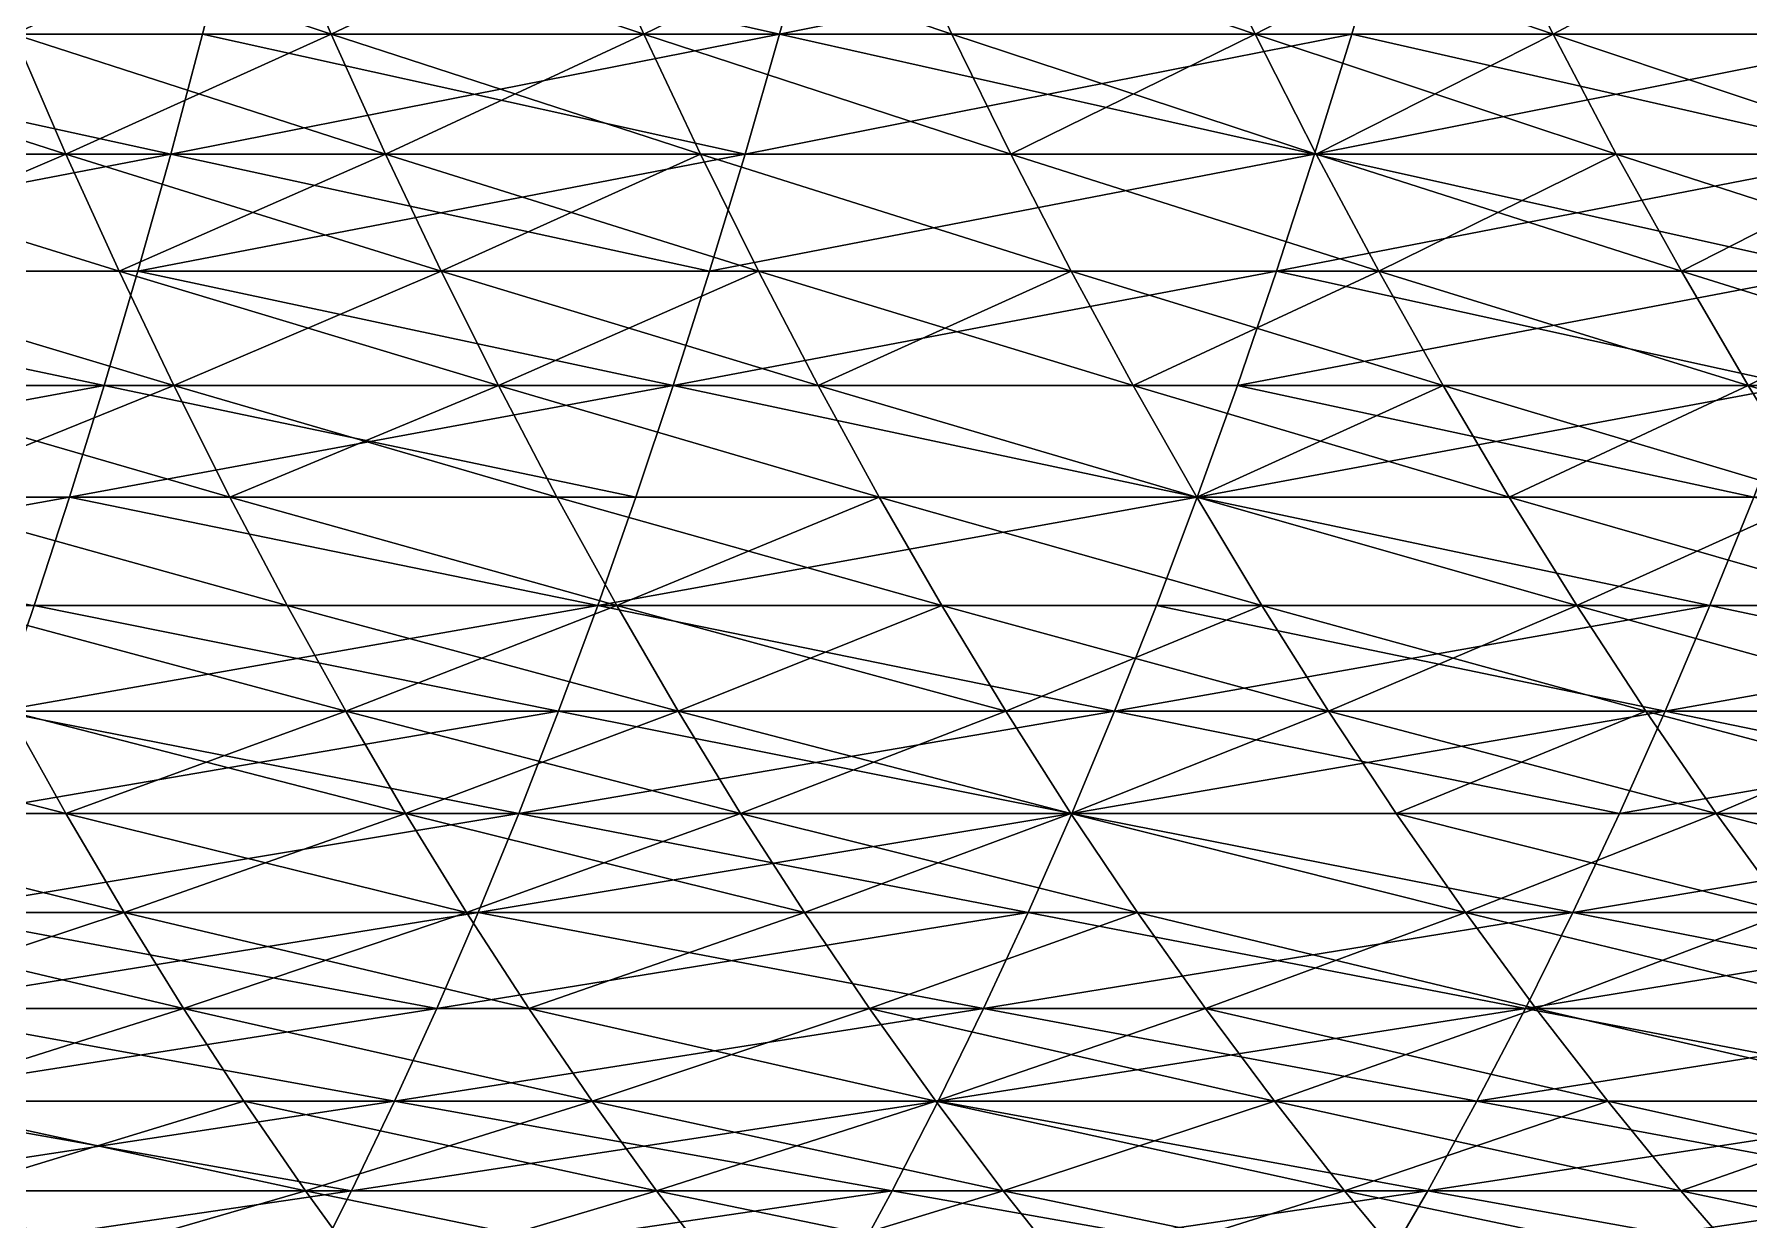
# Model space of a CAD drawing. Header units: millimetres. Extents: x -3250 to 8000, y -3250 to 3250.
# Drawn here: x 5663.4 to 5875, y -675.6 to -529.3 of the extents above; entities that cross this region are included whole.
import ezdxf

# ---------------------------------------------------------------- set-up
doc = ezdxf.new("R2010")
doc.units = ezdxf.units.MM
doc.header["$MEASUREMENT"] = 0
doc.layers.add('MESH_3D', color=2, linetype='CONTINUOUS')

msp = doc.modelspace()

# ---------------------------------------------------------------- linework, layer by layer
at = {"layer": 'MESH_3D'}
for points in [[(5688.05, -514.23, 25978.98), (5612.47, -529.35, 25987.7), (5684.21, -529.35, 25966.55)], [(5688.05, -514.23, 25978.98), (5616, -514.23, 26000.23), (5612.47, -529.35, 25987.7)], [(5660.94, -529.35, 2019.05), (5693.58, -514.23, 2052.27), (5654.72, -514.23, 2030.47)], [(5700.09, -529.35, 24659), (5660.94, -529.35, 24680.95), (5654.72, -514.23, 24669.53)], [(5700.09, -529.35, 24659), (5654.72, -514.23, 24669.53), (5693.58, -514.23, 24647.73)], [(5660.94, -529.35, 2019.05), (5700.09, -529.35, 2041), (5693.58, -514.23, 2052.27)], [(5755.4, -529.35, 25943.62), (5688.05, -514.23, 25978.98), (5684.21, -529.35, 25966.55)], [(5759.55, -514.23, 25955.95), (5688.05, -514.23, 25978.98), (5755.4, -529.35, 25943.62)], [(5700.09, -529.35, 2041), (5731.89, -514.23, 2075.03), (5693.58, -514.23, 2052.27)], [(5738.67, -529.35, 24636.07), (5693.58, -514.23, 24647.73), (5731.89, -514.23, 24624.97)], [(5738.67, -529.35, 24636.07), (5700.09, -529.35, 24659), (5693.58, -514.23, 24647.73)], [(5700.09, -529.35, 2041), (5738.67, -529.35, 2063.93), (5731.89, -514.23, 2075.03)], [(5731.89, -514.23, 2075.03), (5776.68, -529.35, 2087.81), (5769.62, -514.23, 2098.74)], [(5738.67, -529.35, 2063.93), (5776.68, -529.35, 2087.81), (5731.89, -514.23, 2075.03)], [(5769.62, -514.23, 24601.26), (5738.67, -529.35, 24636.07), (5731.89, -514.23, 24624.97)], [(5776.68, -529.35, 24612.19), (5738.67, -529.35, 24636.07), (5769.62, -514.23, 24601.26)], [(5830.45, -514.23, 25931.14), (5755.4, -529.35, 25943.62), (5826, -529.35, 25918.91)], [(5830.45, -514.23, 25931.14), (5759.55, -514.23, 25955.95), (5755.4, -529.35, 25943.62)], [(5769.62, -514.23, 2098.74), (5814.07, -529.35, 2112.63), (5806.75, -514.23, 2123.38)], [(5776.68, -529.35, 2087.81), (5814.07, -529.35, 2112.63), (5769.62, -514.23, 2098.74)], [(5814.07, -529.35, 24587.37), (5769.62, -514.23, 24601.26), (5806.75, -514.23, 24576.62)], [(5814.07, -529.35, 24587.37), (5776.68, -529.35, 24612.19), (5769.62, -514.23, 24601.26)], [(5814.07, -529.35, 2112.63), (5843.25, -514.23, 2148.93), (5806.75, -514.23, 2123.38)], [(5850.84, -529.35, 24561.63), (5806.75, -514.23, 24576.62), (5843.25, -514.23, 24551.07)], [(5850.84, -529.35, 24561.63), (5814.07, -529.35, 24587.37), (5806.75, -514.23, 24576.62)], [(5814.07, -529.35, 2112.63), (5850.84, -529.35, 2138.37), (5843.25, -514.23, 2148.93)], [(5895.96, -529.35, 25892.46), (5830.45, -514.23, 25931.14), (5826, -529.35, 25918.91)], [(5900.71, -514.23, 25904.57), (5830.45, -514.23, 25931.14), (5895.96, -529.35, 25892.46)], [(5850.84, -529.35, 2138.37), (5879.1, -514.23, 2175.39), (5843.25, -514.23, 2148.93)], [(5886.95, -529.35, 24534.98), (5850.84, -529.35, 24561.63), (5843.25, -514.23, 24551.07)], [(5886.95, -529.35, 24534.98), (5843.25, -514.23, 24551.07), (5879.1, -514.23, 24524.61)], [(5850.84, -529.35, 2138.37), (5886.95, -529.35, 2165.02), (5879.1, -514.23, 2175.39)], [(5612.47, -529.35, 712.3), (5680.27, -544.14, 746.24), (5608.85, -544.14, 725.18)], [(5680.27, -544.14, 25953.76), (5612.47, -529.35, 25987.7), (5608.85, -544.14, 25974.82)], [(5612.47, -529.35, 712.3), (5684.21, -529.35, 733.45), (5680.27, -544.14, 746.24)], [(5684.21, -529.35, 25966.55), (5612.47, -529.35, 25987.7), (5680.27, -544.14, 25953.76)], [(5621.26, -529.35, 1998.07), (5667.34, -544.14, 2007.29), (5660.94, -529.35, 2019.05)], [(5627.36, -544.14, 1986.17), (5667.34, -544.14, 2007.29), (5621.26, -529.35, 1998.07)], [(5667.34, -544.14, 24692.71), (5627.36, -544.14, 24713.83), (5621.26, -529.35, 24701.93)], [(5667.34, -544.14, 24692.71), (5621.26, -529.35, 24701.93), (5660.94, -529.35, 24680.95)], [(5667.34, -544.14, 2007.29), (5700.09, -529.35, 2041), (5660.94, -529.35, 2019.05)], [(5706.78, -544.14, 24670.59), (5667.34, -544.14, 24692.71), (5660.94, -529.35, 24680.95)], [(5706.78, -544.14, 24670.59), (5660.94, -529.35, 24680.95), (5700.09, -529.35, 24659)], [(5667.34, -544.14, 2007.29), (5706.78, -544.14, 2029.41), (5700.09, -529.35, 2041)], [(5684.21, -529.35, 733.45), (5751.14, -544.14, 769.07), (5680.27, -544.14, 746.24)], [(5755.4, -529.35, 25943.62), (5684.21, -529.35, 25966.55), (5680.27, -544.14, 25953.76)], [(5755.4, -529.35, 25943.62), (5680.27, -544.14, 25953.76), (5751.14, -544.14, 25930.93)], [(5684.21, -529.35, 733.45), (5755.4, -529.35, 756.38), (5751.14, -544.14, 769.07)], [(5706.78, -544.14, 2029.41), (5738.67, -529.35, 2063.93), (5700.09, -529.35, 2041)], [(5745.65, -544.14, 24647.49), (5706.78, -544.14, 24670.59), (5700.09, -529.35, 24659)], [(5745.65, -544.14, 24647.49), (5700.09, -529.35, 24659), (5738.67, -529.35, 24636.07)], [(5706.78, -544.14, 2029.41), (5745.65, -544.14, 2052.51), (5738.67, -529.35, 2063.93)], [(5738.67, -529.35, 2063.93), (5783.94, -544.14, 2076.56), (5776.68, -529.35, 2087.81)], [(5745.65, -544.14, 2052.51), (5783.94, -544.14, 2076.56), (5738.67, -529.35, 2063.93)], [(5783.94, -544.14, 24623.44), (5745.65, -544.14, 24647.49), (5738.67, -529.35, 24636.07)], [(5783.94, -544.14, 24623.44), (5738.67, -529.35, 24636.07), (5776.68, -529.35, 24612.19)], [(5751.14, -544.14, 769.07), (5826, -529.35, 781.09), (5821.42, -544.14, 793.66)], [(5755.4, -529.35, 756.38), (5826, -529.35, 781.09), (5751.14, -544.14, 769.07)], [(5821.42, -544.14, 25906.34), (5755.4, -529.35, 25943.62), (5751.14, -544.14, 25930.93)], [(5826, -529.35, 25918.91), (5755.4, -529.35, 25943.62), (5821.42, -544.14, 25906.34)], [(5783.94, -544.14, 2076.56), (5814.07, -529.35, 2112.63), (5776.68, -529.35, 2087.81)], [(5821.61, -544.14, 24598.43), (5783.94, -544.14, 24623.44), (5776.68, -529.35, 24612.19)], [(5821.61, -544.14, 24598.43), (5776.68, -529.35, 24612.19), (5814.07, -529.35, 24587.37)], [(5783.94, -544.14, 2076.56), (5821.61, -544.14, 2101.57), (5814.07, -529.35, 2112.63)], [(5821.61, -544.14, 2101.57), (5850.84, -529.35, 2138.37), (5814.07, -529.35, 2112.63)], [(5858.65, -544.14, 24572.5), (5814.07, -529.35, 24587.37), (5850.84, -529.35, 24561.63)], [(5858.65, -544.14, 24572.5), (5821.61, -544.14, 24598.43), (5814.07, -529.35, 24587.37)], [(5826, -529.35, 781.09), (5891.07, -544.14, 820), (5821.42, -544.14, 793.66)], [(5895.96, -529.35, 25892.46), (5821.42, -544.14, 25906.34), (5891.07, -544.14, 25880)], [(5895.96, -529.35, 25892.46), (5826, -529.35, 25918.91), (5821.42, -544.14, 25906.34)], [(5821.61, -544.14, 2101.57), (5858.65, -544.14, 2127.5), (5850.84, -529.35, 2138.37)], [(5826, -529.35, 781.09), (5895.96, -529.35, 807.54), (5891.07, -544.14, 820)], [(5850.84, -529.35, 2138.37), (5895.03, -544.14, 2154.35), (5886.95, -529.35, 2165.02)], [(5858.65, -544.14, 2127.5), (5895.03, -544.14, 2154.35), (5850.84, -529.35, 2138.37)], [(5895.03, -544.14, 24545.65), (5850.84, -529.35, 24561.63), (5886.95, -529.35, 24534.98)], [(5895.03, -544.14, 24545.65), (5858.65, -544.14, 24572.5), (5850.84, -529.35, 24561.63)], [(5605.13, -558.59, 738.41), (5680.27, -544.14, 746.24), (5676.22, -558.59, 759.37)], [(5608.85, -544.14, 725.18), (5680.27, -544.14, 746.24), (5605.13, -558.59, 738.41)], [(5680.27, -544.14, 25953.76), (5608.85, -544.14, 25974.82), (5605.13, -558.59, 25961.59)], [(5680.27, -544.14, 25953.76), (5605.13, -558.59, 25961.59), (5676.22, -558.59, 25940.63)], [(5633.64, -558.59, 1973.93), (5667.34, -544.14, 2007.29), (5627.36, -544.14, 1986.17)], [(5673.92, -558.59, 24704.78), (5633.64, -558.59, 24726.07), (5627.36, -544.14, 24713.83)], [(5673.92, -558.59, 24704.78), (5627.36, -544.14, 24713.83), (5667.34, -544.14, 24692.71)], [(5633.64, -558.59, 1973.93), (5673.92, -558.59, 1995.22), (5667.34, -544.14, 2007.29)], [(5667.34, -544.14, 2007.29), (5713.65, -558.59, 2017.51), (5706.78, -544.14, 2029.41)], [(5673.92, -558.59, 1995.22), (5713.65, -558.59, 2017.51), (5667.34, -544.14, 2007.29)], [(5706.78, -544.14, 24670.59), (5673.92, -558.59, 24704.78), (5667.34, -544.14, 24692.71)], [(5713.65, -558.59, 24682.49), (5673.92, -558.59, 24704.78), (5706.78, -544.14, 24670.59)], [(5680.27, -544.14, 746.24), (5746.76, -558.59, 782.1), (5676.22, -558.59, 759.37)], [(5751.14, -544.14, 25930.93), (5676.22, -558.59, 25940.63), (5746.76, -558.59, 25917.9)], [(5751.14, -544.14, 25930.93), (5680.27, -544.14, 25953.76), (5676.22, -558.59, 25940.63)], [(5680.27, -544.14, 746.24), (5751.14, -544.14, 769.07), (5746.76, -558.59, 782.1)], [(5713.65, -558.59, 2017.51), (5745.65, -544.14, 2052.51), (5706.78, -544.14, 2029.41)], [(5752.82, -558.59, 24659.22), (5706.78, -544.14, 24670.59), (5745.65, -544.14, 24647.49)], [(5752.82, -558.59, 24659.22), (5713.65, -558.59, 24682.49), (5706.78, -544.14, 24670.59)], [(5713.65, -558.59, 2017.51), (5752.82, -558.59, 2040.78), (5745.65, -544.14, 2052.51)], [(5745.65, -544.14, 2052.51), (5791.4, -558.59, 2065.02), (5783.94, -544.14, 2076.56)], [(5752.82, -558.59, 2040.78), (5791.4, -558.59, 2065.02), (5745.65, -544.14, 2052.51)], [(5791.4, -558.59, 24634.98), (5752.82, -558.59, 24659.22), (5745.65, -544.14, 24647.49)], [(5791.4, -558.59, 24634.98), (5745.65, -544.14, 24647.49), (5783.94, -544.14, 24623.44)], [(5746.76, -558.59, 782.1), (5821.42, -544.14, 793.66), (5816.72, -558.59, 806.58)], [(5751.14, -544.14, 769.07), (5821.42, -544.14, 793.66), (5746.76, -558.59, 782.1)], [(5821.42, -544.14, 25906.34), (5746.76, -558.59, 25917.9), (5816.72, -558.59, 25893.42)], [(5821.42, -544.14, 25906.34), (5751.14, -544.14, 25930.93), (5746.76, -558.59, 25917.9)], [(5783.94, -544.14, 2076.56), (5829.36, -558.59, 2090.21), (5821.61, -544.14, 2101.57)], [(5791.4, -558.59, 2065.02), (5829.36, -558.59, 2090.21), (5783.94, -544.14, 2076.56)], [(5829.36, -558.59, 24609.79), (5783.94, -544.14, 24623.44), (5821.61, -544.14, 24598.43)], [(5829.36, -558.59, 24609.79), (5791.4, -558.59, 24634.98), (5783.94, -544.14, 24623.44)], [(5821.42, -544.14, 793.66), (5886.05, -558.59, 832.8), (5816.72, -558.59, 806.58)], [(5891.07, -544.14, 25880), (5821.42, -544.14, 25906.34), (5816.72, -558.59, 25893.42)], [(5891.07, -544.14, 25880), (5816.72, -558.59, 25893.42), (5886.05, -558.59, 25867.2)], [(5821.42, -544.14, 793.66), (5891.07, -544.14, 820), (5886.05, -558.59, 832.8)], [(5829.36, -558.59, 2090.21), (5858.65, -544.14, 2127.5), (5821.61, -544.14, 2101.57)], [(5866.68, -558.59, 24583.66), (5821.61, -544.14, 24598.43), (5858.65, -544.14, 24572.5)], [(5866.68, -558.59, 24583.66), (5829.36, -558.59, 24609.79), (5821.61, -544.14, 24598.43)], [(5829.36, -558.59, 2090.21), (5866.68, -558.59, 2116.34), (5858.65, -544.14, 2127.5)], [(5866.68, -558.59, 2116.34), (5895.03, -544.14, 2154.35), (5858.65, -544.14, 2127.5)], [(5903.34, -558.59, 24556.61), (5858.65, -544.14, 24572.5), (5895.03, -544.14, 24545.65)], [(5903.34, -558.59, 24556.61), (5866.68, -558.59, 24583.66), (5858.65, -544.14, 24572.5)], [(5866.68, -558.59, 2116.34), (5903.34, -558.59, 2143.39), (5895.03, -544.14, 2154.35)], [(5605.13, -558.59, 738.41), (5672.06, -572.69, 772.85), (5601.31, -572.69, 751.99)], [(5672.06, -572.69, 25927.15), (5605.13, -558.59, 25961.59), (5601.31, -572.69, 25948.01)], [(5605.13, -558.59, 738.41), (5676.22, -558.59, 759.37), (5672.06, -572.69, 772.85)], [(5676.22, -558.59, 25940.63), (5605.13, -558.59, 25961.59), (5672.06, -572.69, 25927.15)], [(5633.64, -558.59, 1973.93), (5680.66, -572.69, 1982.83), (5673.92, -558.59, 1995.22)], [(5640.07, -572.69, 1961.38), (5680.66, -572.69, 1982.83), (5633.64, -558.59, 1973.93)], [(5680.66, -572.69, 24717.17), (5640.07, -572.69, 24738.62), (5633.64, -558.59, 24726.07)], [(5680.66, -572.69, 24717.17), (5633.64, -558.59, 24726.07), (5673.92, -558.59, 24704.78)], [(5676.22, -558.59, 759.37), (5742.27, -572.69, 795.47), (5672.06, -572.69, 772.85)], [(5742.27, -572.69, 25904.53), (5676.22, -558.59, 25940.63), (5672.06, -572.69, 25927.15)], [(5680.66, -572.69, 1982.83), (5713.65, -558.59, 2017.51), (5673.92, -558.59, 1995.22)], [(5720.71, -572.69, 24694.71), (5680.66, -572.69, 24717.17), (5673.92, -558.59, 24704.78)], [(5720.71, -572.69, 24694.71), (5673.92, -558.59, 24704.78), (5713.65, -558.59, 24682.49)], [(5676.22, -558.59, 759.37), (5746.76, -558.59, 782.1), (5742.27, -572.69, 795.47)], [(5746.76, -558.59, 25917.9), (5676.22, -558.59, 25940.63), (5742.27, -572.69, 25904.53)], [(5680.66, -572.69, 1982.83), (5720.71, -572.69, 2005.29), (5713.65, -558.59, 2017.51)], [(5720.71, -572.69, 2005.29), (5752.82, -558.59, 2040.78), (5713.65, -558.59, 2017.51)], [(5760.18, -572.69, 24671.26), (5713.65, -558.59, 24682.49), (5752.82, -558.59, 24659.22)], [(5760.18, -572.69, 24671.26), (5720.71, -572.69, 24694.71), (5713.65, -558.59, 24682.49)], [(5720.71, -572.69, 2005.29), (5760.18, -572.69, 2028.74), (5752.82, -558.59, 2040.78)], [(5742.27, -572.69, 795.47), (5816.72, -558.59, 806.58), (5811.9, -572.69, 819.84)], [(5746.76, -558.59, 782.1), (5816.72, -558.59, 806.58), (5742.27, -572.69, 795.47)], [(5816.72, -558.59, 25893.42), (5742.27, -572.69, 25904.53), (5811.9, -572.69, 25880.16)], [(5816.72, -558.59, 25893.42), (5746.76, -558.59, 25917.9), (5742.27, -572.69, 25904.53)], [(5760.18, -572.69, 2028.74), (5791.4, -558.59, 2065.02), (5752.82, -558.59, 2040.78)], [(5799.05, -572.69, 24646.83), (5760.18, -572.69, 24671.26), (5752.82, -558.59, 24659.22)], [(5799.05, -572.69, 24646.83), (5752.82, -558.59, 24659.22), (5791.4, -558.59, 24634.98)], [(5760.18, -572.69, 2028.74), (5799.05, -572.69, 2053.17), (5791.4, -558.59, 2065.02)], [(5799.05, -572.69, 2053.17), (5829.36, -558.59, 2090.21), (5791.4, -558.59, 2065.02)], [(5837.3, -572.69, 24621.44), (5799.05, -572.69, 24646.83), (5791.4, -558.59, 24634.98)], [(5837.3, -572.69, 24621.44), (5791.4, -558.59, 24634.98), (5829.36, -558.59, 24609.79)], [(5799.05, -572.69, 2053.17), (5837.3, -572.69, 2078.56), (5829.36, -558.59, 2090.21)], [(5816.72, -558.59, 806.58), (5880.89, -572.69, 845.93), (5811.9, -572.69, 819.84)], [(5886.05, -558.59, 25867.2), (5811.9, -572.69, 25880.16), (5880.89, -572.69, 25854.07)], [(5886.05, -558.59, 25867.2), (5816.72, -558.59, 25893.42), (5811.9, -572.69, 25880.16)], [(5816.72, -558.59, 806.58), (5886.05, -558.59, 832.8), (5880.89, -572.69, 845.93)], [(5829.36, -558.59, 2090.21), (5874.91, -572.69, 2104.89), (5866.68, -558.59, 2116.34)], [(5837.3, -572.69, 2078.56), (5874.91, -572.69, 2104.89), (5829.36, -558.59, 2090.21)], [(5874.91, -572.69, 24595.11), (5837.3, -572.69, 24621.44), (5829.36, -558.59, 24609.79)], [(5874.91, -572.69, 24595.11), (5829.36, -558.59, 24609.79), (5866.68, -558.59, 24583.66)], [(5874.91, -572.69, 2104.89), (5903.34, -558.59, 2143.39), (5866.68, -558.59, 2116.34)], [(5911.85, -572.69, 24567.85), (5866.68, -558.59, 24583.66), (5903.34, -558.59, 24556.61)], [(5911.85, -572.69, 24567.85), (5874.91, -572.69, 24595.11), (5866.68, -558.59, 24583.66)], [(5874.91, -572.69, 2104.89), (5911.85, -572.69, 2132.15), (5903.34, -558.59, 2143.39)], [(5597.39, -586.44, 765.9), (5672.06, -572.69, 772.85), (5667.8, -586.44, 786.66)], [(5601.31, -572.69, 751.99), (5672.06, -572.69, 772.85), (5597.39, -586.44, 765.9)], [(5672.06, -572.69, 25927.15), (5601.31, -572.69, 25948.01), (5597.39, -586.44, 25934.1)], [(5672.06, -572.69, 25927.15), (5597.39, -586.44, 25934.1), (5667.8, -586.44, 25913.34)], [(5646.66, -586.44, 1948.52), (5680.66, -572.69, 1982.83), (5640.07, -572.69, 1961.38)], [(5687.57, -586.44, 24729.86), (5640.07, -572.69, 24738.62), (5680.66, -572.69, 24717.17)], [(5687.57, -586.44, 24729.86), (5646.66, -586.44, 24751.48), (5640.07, -572.69, 24738.62)], [(5646.66, -586.44, 1948.52), (5687.57, -586.44, 1970.14), (5680.66, -572.69, 1982.83)], [(5672.06, -572.69, 772.85), (5737.67, -586.44, 809.17), (5667.8, -586.44, 786.66)], [(5742.27, -572.69, 25904.53), (5667.8, -586.44, 25913.34), (5737.67, -586.44, 25890.83)], [(5742.27, -572.69, 25904.53), (5672.06, -572.69, 25927.15), (5667.8, -586.44, 25913.34)], [(5672.06, -572.69, 772.85), (5742.27, -572.69, 795.47), (5737.67, -586.44, 809.17)], [(5687.57, -586.44, 1970.14), (5720.71, -572.69, 2005.29), (5680.66, -572.69, 1982.83)], [(5727.93, -586.44, 24707.22), (5680.66, -572.69, 24717.17), (5720.71, -572.69, 24694.71)], [(5727.93, -586.44, 24707.22), (5687.57, -586.44, 24729.86), (5680.66, -572.69, 24717.17)], [(5687.57, -586.44, 1970.14), (5727.93, -586.44, 1992.78), (5720.71, -572.69, 2005.29)], [(5720.71, -572.69, 2005.29), (5767.71, -586.44, 2016.41), (5760.18, -572.69, 2028.74)], [(5727.93, -586.44, 1992.78), (5767.71, -586.44, 2016.41), (5720.71, -572.69, 2005.29)], [(5767.71, -586.44, 24683.59), (5720.71, -572.69, 24694.71), (5760.18, -572.69, 24671.26)], [(5767.71, -586.44, 24683.59), (5727.93, -586.44, 24707.22), (5720.71, -572.69, 24694.71)], [(5742.27, -572.69, 795.47), (5806.95, -586.44, 833.42), (5737.67, -586.44, 809.17)], [(5806.95, -586.44, 25866.58), (5742.27, -572.69, 25904.53), (5737.67, -586.44, 25890.83)], [(5742.27, -572.69, 795.47), (5811.9, -572.69, 819.84), (5806.95, -586.44, 833.42)], [(5811.9, -572.69, 25880.16), (5742.27, -572.69, 25904.53), (5806.95, -586.44, 25866.58)], [(5760.18, -572.69, 2028.74), (5806.89, -586.44, 2041.03), (5799.05, -572.69, 2053.17)], [(5767.71, -586.44, 2016.41), (5806.89, -586.44, 2041.03), (5760.18, -572.69, 2028.74)], [(5806.89, -586.44, 24658.97), (5767.71, -586.44, 24683.59), (5760.18, -572.69, 24671.26)], [(5806.89, -586.44, 24658.97), (5760.18, -572.69, 24671.26), (5799.05, -572.69, 24646.83)], [(5806.89, -586.44, 2041.03), (5837.3, -572.69, 2078.56), (5799.05, -572.69, 2053.17)], [(5845.44, -586.44, 24633.38), (5806.89, -586.44, 24658.97), (5799.05, -572.69, 24646.83)], [(5845.44, -586.44, 24633.38), (5799.05, -572.69, 24646.83), (5837.3, -572.69, 24621.44)], [(5806.89, -586.44, 2041.03), (5845.44, -586.44, 2066.62), (5837.3, -572.69, 2078.56)], [(5811.9, -572.69, 819.84), (5875.61, -586.44, 859.38), (5806.95, -586.44, 833.42)], [(5880.89, -572.69, 25854.07), (5806.95, -586.44, 25866.58), (5875.61, -586.44, 25840.62)], [(5880.89, -572.69, 25854.07), (5811.9, -572.69, 25880.16), (5806.95, -586.44, 25866.58)], [(5811.9, -572.69, 819.84), (5880.89, -572.69, 845.93), (5875.61, -586.44, 859.38)], [(5845.44, -586.44, 2066.62), (5874.91, -572.69, 2104.89), (5837.3, -572.69, 2078.56)], [(5883.35, -586.44, 24606.84), (5837.3, -572.69, 24621.44), (5874.91, -572.69, 24595.11)], [(5883.35, -586.44, 24606.84), (5845.44, -586.44, 24633.38), (5837.3, -572.69, 24621.44)], [(5845.44, -586.44, 2066.62), (5883.35, -586.44, 2093.16), (5874.91, -572.69, 2104.89)], [(5883.35, -586.44, 2093.16), (5911.85, -572.69, 2132.15), (5874.91, -572.69, 2104.89)], [(5920.58, -586.44, 24579.37), (5874.91, -572.69, 24595.11), (5911.85, -572.69, 24567.85)], [(5920.58, -586.44, 24579.37), (5883.35, -586.44, 24606.84), (5874.91, -572.69, 24595.11)], [(5593.39, -599.82, 780.14), (5667.8, -586.44, 786.66), (5663.44, -599.82, 800.79)], [(5597.39, -586.44, 765.9), (5667.8, -586.44, 786.66), (5593.39, -599.82, 780.14)], [(5667.8, -586.44, 25913.34), (5597.39, -586.44, 25934.1), (5663.44, -599.82, 25899.21)], [(5646.66, -586.44, 1948.52), (5694.65, -599.82, 1957.15), (5687.57, -586.44, 1970.14)], [(5653.41, -599.82, 1935.36), (5694.65, -599.82, 1957.15), (5646.66, -586.44, 1948.52)], [(5694.65, -599.82, 24742.85), (5646.66, -586.44, 24751.48), (5687.57, -586.44, 24729.86)], [(5694.65, -599.82, 24742.85), (5653.41, -599.82, 24764.64), (5646.66, -586.44, 24751.48)], [(5667.8, -586.44, 786.66), (5732.96, -599.82, 823.19), (5663.44, -599.82, 800.79)], [(5732.96, -599.82, 25876.81), (5667.8, -586.44, 25913.34), (5663.44, -599.82, 25899.21)], [(5667.8, -586.44, 786.66), (5737.67, -586.44, 809.17), (5732.96, -599.82, 823.19)], [(5737.67, -586.44, 25890.83), (5667.8, -586.44, 25913.34), (5732.96, -599.82, 25876.81)], [(5687.57, -586.44, 1970.14), (5735.33, -599.82, 1979.97), (5727.93, -586.44, 1992.78)], [(5694.65, -599.82, 1957.15), (5735.33, -599.82, 1979.97), (5687.57, -586.44, 1970.14)], [(5735.33, -599.82, 24720.03), (5694.65, -599.82, 24742.85), (5687.57, -586.44, 24729.86)], [(5735.33, -599.82, 24720.03), (5687.57, -586.44, 24729.86), (5727.93, -586.44, 24707.22)], [(5735.33, -599.82, 1979.97), (5767.71, -586.44, 2016.41), (5727.93, -586.44, 1992.78)], [(5775.42, -599.82, 24696.21), (5727.93, -586.44, 24707.22), (5767.71, -586.44, 24683.59)], [(5775.42, -599.82, 24696.21), (5735.33, -599.82, 24720.03), (5727.93, -586.44, 24707.22)], [(5732.96, -599.82, 823.19), (5806.95, -586.44, 833.42), (5801.9, -599.82, 847.31)], [(5737.67, -586.44, 809.17), (5806.95, -586.44, 833.42), (5732.96, -599.82, 823.19)], [(5806.95, -586.44, 25866.58), (5737.67, -586.44, 25890.83), (5732.96, -599.82, 25876.81)], [(5806.95, -586.44, 25866.58), (5732.96, -599.82, 25876.81), (5801.9, -599.82, 25852.69)], [(5735.33, -599.82, 1979.97), (5775.42, -599.82, 2003.79), (5767.71, -586.44, 2016.41)], [(5767.71, -586.44, 2016.41), (5814.91, -599.82, 2028.6), (5806.89, -586.44, 2041.03)], [(5775.42, -599.82, 2003.79), (5814.91, -599.82, 2028.6), (5767.71, -586.44, 2016.41)], [(5814.91, -599.82, 24671.4), (5775.42, -599.82, 24696.21), (5767.71, -586.44, 24683.59)], [(5814.91, -599.82, 24671.4), (5767.71, -586.44, 24683.59), (5806.89, -586.44, 24658.97)], [(5806.95, -586.44, 833.42), (5870.21, -599.82, 873.15), (5801.9, -599.82, 847.31)], [(5870.21, -599.82, 25826.85), (5806.95, -586.44, 25866.58), (5801.9, -599.82, 25852.69)], [(5806.89, -586.44, 2041.03), (5853.78, -599.82, 2054.4), (5845.44, -586.44, 2066.62)], [(5814.91, -599.82, 2028.6), (5853.78, -599.82, 2054.4), (5806.89, -586.44, 2041.03)], [(5853.78, -599.82, 24645.6), (5806.89, -586.44, 24658.97), (5845.44, -586.44, 24633.38)], [(5853.78, -599.82, 24645.6), (5814.91, -599.82, 24671.4), (5806.89, -586.44, 24658.97)], [(5806.95, -586.44, 833.42), (5875.61, -586.44, 859.38), (5870.21, -599.82, 873.15)], [(5875.61, -586.44, 25840.62), (5806.95, -586.44, 25866.58), (5870.21, -599.82, 25826.85)], [(5853.78, -599.82, 2054.4), (5883.35, -586.44, 2093.16), (5845.44, -586.44, 2066.62)], [(5891.98, -599.82, 24618.85), (5845.44, -586.44, 24633.38), (5883.35, -586.44, 24606.84)], [(5891.98, -599.82, 24618.85), (5853.78, -599.82, 24645.6), (5845.44, -586.44, 24633.38)], [(5853.78, -599.82, 2054.4), (5891.98, -599.82, 2081.15), (5883.35, -586.44, 2093.16)], [(5875.61, -586.44, 859.38), (5937.86, -599.82, 900.67), (5870.21, -599.82, 873.15)], [(5937.86, -599.82, 25799.33), (5875.61, -586.44, 25840.62), (5870.21, -599.82, 25826.85)], [(5593.39, -599.82, 780.14), (5663.44, -599.82, 800.79), (5658.98, -612.84, 815.24)], [(5653.41, -599.82, 1935.36), (5701.88, -612.84, 1943.88), (5694.65, -599.82, 1957.15)], [(5660.31, -612.84, 1921.91), (5701.88, -612.84, 1943.88), (5653.41, -599.82, 1935.36)], [(5701.88, -612.84, 24756.12), (5660.31, -612.84, 24778.09), (5653.41, -599.82, 24764.64)], [(5701.88, -612.84, 24756.12), (5653.41, -599.82, 24764.64), (5694.65, -599.82, 24742.85)], [(5663.44, -599.82, 800.79), (5728.14, -612.84, 837.52), (5658.98, -612.84, 815.24)], [(5732.96, -599.82, 25876.81), (5658.98, -612.84, 25884.76), (5728.14, -612.84, 25862.48)], [(5732.96, -599.82, 25876.81), (5663.44, -599.82, 25899.21), (5658.98, -612.84, 25884.76)], [(5663.44, -599.82, 800.79), (5732.96, -599.82, 823.19), (5728.14, -612.84, 837.52)], [(5701.88, -612.84, 1943.88), (5735.33, -599.82, 1979.97), (5694.65, -599.82, 1957.15)], [(5742.88, -612.84, 24733.12), (5694.65, -599.82, 24742.85), (5735.33, -599.82, 24720.03)], [(5742.88, -612.84, 24733.12), (5701.88, -612.84, 24756.12), (5694.65, -599.82, 24742.85)], [(5701.88, -612.84, 1943.88), (5742.88, -612.84, 1966.88), (5735.33, -599.82, 1979.97)], [(5732.96, -599.82, 823.19), (5796.73, -612.84, 861.52), (5728.14, -612.84, 837.52)], [(5796.73, -612.84, 25838.48), (5732.96, -599.82, 25876.81), (5728.14, -612.84, 25862.48)], [(5732.96, -599.82, 823.19), (5801.9, -599.82, 847.31), (5796.73, -612.84, 861.52)], [(5801.9, -599.82, 25852.69), (5732.96, -599.82, 25876.81), (5796.73, -612.84, 25838.48)], [(5742.88, -612.84, 1966.88), (5775.42, -599.82, 2003.79), (5735.33, -599.82, 1979.97)], [(5783.31, -612.84, 24709.11), (5742.88, -612.84, 24733.12), (5735.33, -599.82, 24720.03)], [(5783.31, -612.84, 24709.11), (5735.33, -599.82, 24720.03), (5775.42, -599.82, 24696.21)], [(5742.88, -612.84, 1966.88), (5783.31, -612.84, 1990.89), (5775.42, -599.82, 2003.79)], [(5783.31, -612.84, 1990.89), (5814.91, -599.82, 2028.6), (5775.42, -599.82, 2003.79)], [(5823.12, -612.84, 24684.1), (5783.31, -612.84, 24709.11), (5775.42, -599.82, 24696.21)], [(5823.12, -612.84, 24684.1), (5775.42, -599.82, 24696.21), (5814.91, -599.82, 24671.4)], [(5783.31, -612.84, 1990.89), (5823.12, -612.84, 2015.9), (5814.91, -599.82, 2028.6)], [(5801.9, -599.82, 847.31), (5864.69, -612.84, 887.22), (5796.73, -612.84, 861.52)], [(5870.21, -599.82, 25826.85), (5796.73, -612.84, 25838.48), (5864.69, -612.84, 25812.78)], [(5870.21, -599.82, 25826.85), (5801.9, -599.82, 25852.69), (5796.73, -612.84, 25838.48)], [(5801.9, -599.82, 847.31), (5870.21, -599.82, 873.15), (5864.69, -612.84, 887.22)], [(5823.12, -612.84, 2015.9), (5853.78, -599.82, 2054.4), (5814.91, -599.82, 2028.6)], [(5862.29, -612.84, 24658.1), (5823.12, -612.84, 24684.1), (5814.91, -599.82, 24671.4)], [(5862.29, -612.84, 24658.1), (5814.91, -599.82, 24671.4), (5853.78, -599.82, 24645.6)], [(5823.12, -612.84, 2015.9), (5862.29, -612.84, 2041.9), (5853.78, -599.82, 2054.4)], [(5853.78, -599.82, 2054.4), (5900.81, -612.84, 2068.87), (5891.98, -599.82, 2081.15)], [(5862.29, -612.84, 2041.9), (5900.81, -612.84, 2068.87), (5853.78, -599.82, 2054.4)], [(5900.81, -612.84, 24631.13), (5853.78, -599.82, 24645.6), (5891.98, -599.82, 24618.85)], [(5900.81, -612.84, 24631.13), (5862.29, -612.84, 24658.1), (5853.78, -599.82, 24645.6)], [(5870.21, -599.82, 873.15), (5931.99, -612.84, 914.61), (5864.69, -612.84, 887.22)], [(5937.86, -599.82, 25799.33), (5870.21, -599.82, 25826.85), (5864.69, -612.84, 25812.78)], [(5937.86, -599.82, 25799.33), (5864.69, -612.84, 25812.78), (5931.99, -612.84, 25785.39)], [(5870.21, -599.82, 873.15), (5937.86, -599.82, 900.67), (5931.99, -612.84, 914.61)], [(5667.35, -625.47, 24791.83), (5618.2, -612.84, 24799.02), (5660.31, -612.84, 24778.09)], [(5667.35, -625.47, 24791.83), (5624.9, -625.47, 24812.93), (5618.2, -612.84, 24799.02)], [(5624.9, -625.47, 1887.07), (5667.35, -625.47, 1908.17), (5660.31, -612.84, 1921.91)], [(5658.98, -612.84, 815.24), (5723.23, -625.47, 852.16), (5654.43, -625.47, 829.99)], [(5728.14, -612.84, 25862.48), (5658.98, -612.84, 25884.76), (5654.43, -625.47, 25870.01)], [(5728.14, -612.84, 25862.48), (5654.43, -625.47, 25870.01), (5723.23, -625.47, 25847.84)], [(5658.98, -612.84, 815.24), (5728.14, -612.84, 837.52), (5723.23, -625.47, 852.16)], [(5667.35, -625.47, 1908.17), (5701.88, -612.84, 1943.88), (5660.31, -612.84, 1921.91)], [(5709.26, -625.47, 24769.68), (5667.35, -625.47, 24791.83), (5660.31, -612.84, 24778.09)], [(5709.26, -625.47, 24769.68), (5660.31, -612.84, 24778.09), (5701.88, -612.84, 24756.12)], [(5667.35, -625.47, 1908.17), (5709.26, -625.47, 1930.32), (5701.88, -612.84, 1943.88)], [(5709.26, -625.47, 1930.32), (5742.88, -612.84, 1966.88), (5701.88, -612.84, 1943.88)], [(5750.6, -625.47, 24746.49), (5709.26, -625.47, 24769.68), (5701.88, -612.84, 24756.12)], [(5750.6, -625.47, 24746.49), (5701.88, -612.84, 24756.12), (5742.88, -612.84, 24733.12)], [(5709.26, -625.47, 1930.32), (5750.6, -625.47, 1953.51), (5742.88, -612.84, 1966.88)], [(5728.14, -612.84, 837.52), (5791.45, -625.47, 876.03), (5723.23, -625.47, 852.16)], [(5796.73, -612.84, 25838.48), (5723.23, -625.47, 25847.84), (5791.45, -625.47, 25823.97)], [(5796.73, -612.84, 25838.48), (5728.14, -612.84, 25862.48), (5723.23, -625.47, 25847.84)], [(5728.14, -612.84, 837.52), (5796.73, -612.84, 861.52), (5791.45, -625.47, 876.03)], [(5742.88, -612.84, 1966.88), (5791.36, -625.47, 1977.72), (5783.31, -612.84, 1990.89)], [(5750.6, -625.47, 1953.51), (5791.36, -625.47, 1977.72), (5742.88, -612.84, 1966.88)], [(5783.31, -612.84, 24709.11), (5750.6, -625.47, 24746.49), (5742.88, -612.84, 24733.12)], [(5791.36, -625.47, 24722.28), (5750.6, -625.47, 24746.49), (5783.31, -612.84, 24709.11)], [(5791.36, -625.47, 1977.72), (5823.12, -612.84, 2015.9), (5783.31, -612.84, 1990.89)], [(5823.12, -612.84, 24684.1), (5791.36, -625.47, 24722.28), (5783.31, -612.84, 24709.11)], [(5791.36, -625.47, 1977.72), (5831.49, -625.47, 2002.94), (5823.12, -612.84, 2015.9)], [(5831.49, -625.47, 24697.06), (5791.36, -625.47, 24722.28), (5823.12, -612.84, 24684.1)], [(5796.73, -612.84, 861.52), (5859.05, -625.47, 901.59), (5791.45, -625.47, 876.03)], [(5864.69, -612.84, 25812.78), (5796.73, -612.84, 25838.48), (5791.45, -625.47, 25823.97)], [(5864.69, -612.84, 25812.78), (5791.45, -625.47, 25823.97), (5859.05, -625.47, 25798.41)], [(5796.73, -612.84, 861.52), (5864.69, -612.84, 887.22), (5859.05, -625.47, 901.59)], [(5831.49, -625.47, 2002.94), (5862.29, -612.84, 2041.9), (5823.12, -612.84, 2015.9)], [(5870.99, -625.47, 24670.85), (5823.12, -612.84, 24684.1), (5862.29, -612.84, 24658.1)], [(5870.99, -625.47, 24670.85), (5831.49, -625.47, 24697.06), (5823.12, -612.84, 24684.1)], [(5831.49, -625.47, 2002.94), (5870.99, -625.47, 2029.15), (5862.29, -612.84, 2041.9)], [(5864.69, -612.84, 887.22), (5925.99, -625.47, 928.83), (5859.05, -625.47, 901.59)], [(5931.99, -612.84, 25785.39), (5859.05, -625.47, 25798.41), (5925.99, -625.47, 25771.17)], [(5931.99, -612.84, 25785.39), (5864.69, -612.84, 25812.78), (5859.05, -625.47, 25798.41)], [(5870.99, -625.47, 2029.15), (5900.81, -612.84, 2068.87), (5862.29, -612.84, 2041.9)], [(5909.82, -625.47, 24643.66), (5862.29, -612.84, 24658.1), (5900.81, -612.84, 24631.13)], [(5909.82, -625.47, 24643.66), (5870.99, -625.47, 24670.85), (5862.29, -612.84, 24658.1)], [(5864.69, -612.84, 887.22), (5931.99, -612.84, 914.61), (5925.99, -625.47, 928.83)], [(5870.99, -625.47, 2029.15), (5909.82, -625.47, 2056.34), (5900.81, -612.84, 2068.87)], [(5624.9, -625.47, 1887.07), (5674.54, -637.71, 1894.15), (5667.35, -625.47, 1908.17)], [(5631.74, -637.71, 1872.88), (5674.54, -637.71, 1894.15), (5624.9, -625.47, 1887.07)], [(5674.54, -637.71, 24805.85), (5624.9, -625.47, 24812.93), (5667.35, -625.47, 24791.83)], [(5674.54, -637.71, 24805.85), (5631.74, -637.71, 24827.12), (5624.9, -625.47, 24812.93)], [(5649.79, -637.71, 845.04), (5723.23, -625.47, 852.16), (5718.21, -637.71, 867.08)], [(5654.43, -625.47, 829.99), (5723.23, -625.47, 852.16), (5649.79, -637.71, 845.04)], [(5723.23, -625.47, 25847.84), (5649.79, -637.71, 25854.96), (5718.21, -637.71, 25832.92)], [(5723.23, -625.47, 25847.84), (5654.43, -625.47, 25870.01), (5649.79, -637.71, 25854.96)], [(5674.54, -637.71, 1894.15), (5709.26, -625.47, 1930.32), (5667.35, -625.47, 1908.17)], [(5716.79, -637.71, 24783.51), (5674.54, -637.71, 24805.85), (5667.35, -625.47, 24791.83)], [(5716.79, -637.71, 24783.51), (5667.35, -625.47, 24791.83), (5709.26, -625.47, 24769.68)], [(5674.54, -637.71, 1894.15), (5716.79, -637.71, 1916.49), (5709.26, -625.47, 1930.32)], [(5709.26, -625.47, 1930.32), (5758.48, -637.71, 1939.87), (5750.6, -625.47, 1953.51)], [(5716.79, -637.71, 1916.49), (5758.48, -637.71, 1939.87), (5709.26, -625.47, 1930.32)], [(5750.6, -625.47, 24746.49), (5716.79, -637.71, 24783.51), (5709.26, -625.47, 24769.68)], [(5758.48, -637.71, 24760.13), (5716.79, -637.71, 24783.51), (5750.6, -625.47, 24746.49)], [(5723.23, -625.47, 852.16), (5786.06, -637.71, 890.83), (5718.21, -637.71, 867.08)], [(5791.45, -625.47, 25823.97), (5718.21, -637.71, 25832.92), (5786.06, -637.71, 25809.17)], [(5791.45, -625.47, 25823.97), (5723.23, -625.47, 25847.84), (5718.21, -637.71, 25832.92)], [(5723.23, -625.47, 852.16), (5791.45, -625.47, 876.03), (5786.06, -637.71, 890.83)], [(5758.48, -637.71, 1939.87), (5791.36, -625.47, 1977.72), (5750.6, -625.47, 1953.51)], [(5799.57, -637.71, 24735.72), (5758.48, -637.71, 24760.13), (5750.6, -625.47, 24746.49)], [(5799.57, -637.71, 24735.72), (5750.6, -625.47, 24746.49), (5791.36, -625.47, 24722.28)], [(5758.48, -637.71, 1939.87), (5799.57, -637.71, 1964.28), (5791.36, -625.47, 1977.72)], [(5791.45, -625.47, 876.03), (5853.29, -637.71, 916.25), (5786.06, -637.71, 890.83)], [(5853.29, -637.71, 25783.75), (5791.45, -625.47, 25823.97), (5786.06, -637.71, 25809.17)], [(5791.36, -625.47, 1977.72), (5840.04, -637.71, 1989.71), (5831.49, -625.47, 2002.94)], [(5799.57, -637.71, 1964.28), (5840.04, -637.71, 1989.71), (5791.36, -625.47, 1977.72)], [(5840.04, -637.71, 24710.29), (5791.36, -625.47, 24722.28), (5831.49, -625.47, 24697.06)], [(5840.04, -637.71, 24710.29), (5799.57, -637.71, 24735.72), (5791.36, -625.47, 24722.28)], [(5791.45, -625.47, 876.03), (5859.05, -625.47, 901.59), (5853.29, -637.71, 916.25)], [(5859.05, -625.47, 25798.41), (5791.45, -625.47, 25823.97), (5853.29, -637.71, 25783.75)], [(5840.04, -637.71, 1989.71), (5870.99, -625.47, 2029.15), (5831.49, -625.47, 2002.94)], [(5879.86, -637.71, 24683.86), (5840.04, -637.71, 24710.29), (5831.49, -625.47, 24697.06)], [(5879.86, -637.71, 24683.86), (5831.49, -625.47, 24697.06), (5870.99, -625.47, 24670.85)], [(5840.04, -637.71, 1989.71), (5879.86, -637.71, 2016.14), (5870.99, -625.47, 2029.15)], [(5853.29, -637.71, 916.25), (5925.99, -625.47, 928.83), (5919.87, -637.71, 943.34)], [(5859.05, -625.47, 901.59), (5925.99, -625.47, 928.83), (5853.29, -637.71, 916.25)], [(5925.99, -625.47, 25771.17), (5859.05, -625.47, 25798.41), (5853.29, -637.71, 25783.75)], [(5925.99, -625.47, 25771.17), (5853.29, -637.71, 25783.75), (5919.87, -637.71, 25756.66)], [(5879.86, -637.71, 2016.14), (5909.82, -625.47, 2056.34), (5870.99, -625.47, 2029.15)], [(5919.01, -637.71, 24656.45), (5879.86, -637.71, 24683.86), (5870.99, -625.47, 24670.85)], [(5919.01, -637.71, 24656.45), (5870.99, -625.47, 24670.85), (5909.82, -625.47, 24643.66)], [(5638.7, -649.55, 1858.42), (5674.54, -637.71, 1894.15), (5631.74, -637.71, 1872.88)], [(5681.86, -649.55, 24820.13), (5631.74, -637.71, 24827.12), (5674.54, -637.71, 24805.85)], [(5681.86, -649.55, 24820.13), (5638.7, -649.55, 24841.58), (5631.74, -637.71, 24827.12)], [(5638.7, -649.55, 1858.42), (5681.86, -649.55, 1879.87), (5674.54, -637.71, 1894.15)], [(5649.79, -637.71, 845.04), (5713.1, -649.55, 882.3), (5645.06, -649.55, 860.38)], [(5718.21, -637.71, 25832.92), (5645.06, -649.55, 25839.62), (5713.1, -649.55, 25817.7)], [(5718.21, -637.71, 25832.92), (5649.79, -637.71, 25854.96), (5645.06, -649.55, 25839.62)], [(5649.79, -637.71, 845.04), (5718.21, -637.71, 867.08), (5713.1, -649.55, 882.3)], [(5681.86, -649.55, 1879.87), (5716.79, -637.71, 1916.49), (5674.54, -637.71, 1894.15)], [(5724.47, -649.55, 24797.61), (5674.54, -637.71, 24805.85), (5716.79, -637.71, 24783.51)], [(5724.47, -649.55, 24797.61), (5681.86, -649.55, 24820.13), (5674.54, -637.71, 24805.85)], [(5681.86, -649.55, 1879.87), (5724.47, -649.55, 1902.39), (5716.79, -637.71, 1916.49)], [(5713.1, -649.55, 882.3), (5786.06, -637.71, 890.83), (5780.57, -649.55, 905.91)], [(5718.21, -637.71, 867.08), (5786.06, -637.71, 890.83), (5713.1, -649.55, 882.3)], [(5780.57, -649.55, 25794.09), (5718.21, -637.71, 25832.92), (5713.1, -649.55, 25817.7)], [(5724.47, -649.55, 1902.39), (5758.48, -637.71, 1939.87), (5716.79, -637.71, 1916.49)], [(5758.48, -637.71, 24760.13), (5724.47, -649.55, 24797.61), (5716.79, -637.71, 24783.51)], [(5786.06, -637.71, 25809.17), (5718.21, -637.71, 25832.92), (5780.57, -649.55, 25794.09)], [(5724.47, -649.55, 1902.39), (5766.5, -649.55, 1925.97), (5758.48, -637.71, 1939.87)], [(5766.5, -649.55, 24774.03), (5724.47, -649.55, 24797.61), (5758.48, -637.71, 24760.13)], [(5766.5, -649.55, 1925.97), (5799.57, -637.71, 1964.28), (5758.48, -637.71, 1939.87)], [(5799.57, -637.71, 24735.72), (5766.5, -649.55, 24774.03), (5758.48, -637.71, 24760.13)], [(5766.5, -649.55, 1925.97), (5807.94, -649.55, 1950.58), (5799.57, -637.71, 1964.28)], [(5807.94, -649.55, 24749.42), (5766.5, -649.55, 24774.03), (5799.57, -637.71, 24735.72)], [(5786.06, -637.71, 890.83), (5847.43, -649.55, 931.19), (5780.57, -649.55, 905.91)], [(5853.29, -637.71, 25783.75), (5780.57, -649.55, 25794.09), (5847.43, -649.55, 25768.81)], [(5853.29, -637.71, 25783.75), (5786.06, -637.71, 25809.17), (5780.57, -649.55, 25794.09)], [(5786.06, -637.71, 890.83), (5853.29, -637.71, 916.25), (5847.43, -649.55, 931.19)], [(5807.94, -649.55, 1950.58), (5840.04, -637.71, 1989.71), (5799.57, -637.71, 1964.28)], [(5848.74, -649.55, 24723.77), (5799.57, -637.71, 24735.72), (5840.04, -637.71, 24710.29)], [(5848.74, -649.55, 24723.77), (5807.94, -649.55, 24749.42), (5799.57, -637.71, 24735.72)], [(5807.94, -649.55, 1950.58), (5848.74, -649.55, 1976.23), (5840.04, -637.71, 1989.71)], [(5848.74, -649.55, 1976.23), (5879.86, -637.71, 2016.14), (5840.04, -637.71, 1989.71)], [(5888.9, -649.55, 24697.12), (5840.04, -637.71, 24710.29), (5879.86, -637.71, 24683.86)], [(5888.9, -649.55, 24697.12), (5848.74, -649.55, 24723.77), (5840.04, -637.71, 24710.29)], [(5853.29, -637.71, 916.25), (5913.64, -649.55, 958.13), (5847.43, -649.55, 931.19)], [(5919.87, -637.71, 25756.66), (5853.29, -637.71, 25783.75), (5847.43, -649.55, 25768.81)], [(5919.87, -637.71, 25756.66), (5847.43, -649.55, 25768.81), (5913.64, -649.55, 25741.87)], [(5848.74, -649.55, 1976.23), (5888.9, -649.55, 2002.88), (5879.86, -637.71, 2016.14)], [(5853.29, -637.71, 916.25), (5919.87, -637.71, 943.34), (5913.64, -649.55, 958.13)], [(5645.79, -660.99, 1843.7), (5681.86, -649.55, 1879.87), (5638.7, -649.55, 1858.42)], [(5681.86, -649.55, 24820.13), (5645.79, -660.99, 24856.3), (5638.7, -649.55, 24841.58)], [(5645.06, -649.55, 860.38), (5707.9, -660.99, 897.79), (5640.25, -660.99, 875.99)], [(5713.1, -649.55, 25817.7), (5645.06, -649.55, 25839.62), (5640.25, -660.99, 25824.01)], [(5713.1, -649.55, 25817.7), (5640.25, -660.99, 25824.01), (5707.9, -660.99, 25802.21)], [(5645.06, -649.55, 860.38), (5713.1, -649.55, 882.3), (5707.9, -660.99, 897.79)], [(5645.79, -660.99, 1843.7), (5689.31, -660.99, 1865.33), (5681.86, -649.55, 1879.87)], [(5689.31, -660.99, 24834.67), (5645.79, -660.99, 24856.3), (5681.86, -649.55, 24820.13)], [(5681.86, -649.55, 1879.87), (5732.28, -660.99, 1888.04), (5724.47, -649.55, 1902.39)], [(5689.31, -660.99, 1865.33), (5732.28, -660.99, 1888.04), (5681.86, -649.55, 1879.87)], [(5732.28, -660.99, 24811.96), (5689.31, -660.99, 24834.67), (5681.86, -649.55, 24820.13)], [(5732.28, -660.99, 24811.96), (5681.86, -649.55, 24820.13), (5724.47, -649.55, 24797.61)], [(5707.9, -660.99, 897.79), (5780.57, -649.55, 905.91), (5774.98, -660.99, 921.26)], [(5713.1, -649.55, 882.3), (5780.57, -649.55, 905.91), (5707.9, -660.99, 897.79)], [(5780.57, -649.55, 25794.09), (5707.9, -660.99, 25802.21), (5774.98, -660.99, 25778.74)], [(5780.57, -649.55, 25794.09), (5713.1, -649.55, 25817.7), (5707.9, -660.99, 25802.21)], [(5732.28, -660.99, 1888.04), (5766.5, -649.55, 1925.97), (5724.47, -649.55, 1902.39)], [(5774.67, -660.99, 24788.18), (5732.28, -660.99, 24811.96), (5724.47, -649.55, 24797.61)], [(5774.67, -660.99, 24788.18), (5724.47, -649.55, 24797.61), (5766.5, -649.55, 24774.03)], [(5732.28, -660.99, 1888.04), (5774.67, -660.99, 1911.82), (5766.5, -649.55, 1925.97)], [(5774.67, -660.99, 1911.82), (5807.94, -649.55, 1950.58), (5766.5, -649.55, 1925.97)], [(5816.46, -660.99, 24763.36), (5774.67, -660.99, 24788.18), (5766.5, -649.55, 24774.03)], [(5816.46, -660.99, 24763.36), (5766.5, -649.55, 24774.03), (5807.94, -649.55, 24749.42)], [(5774.67, -660.99, 1911.82), (5816.46, -660.99, 1936.64), (5807.94, -649.55, 1950.58)], [(5780.57, -649.55, 905.91), (5841.46, -660.99, 946.4), (5774.98, -660.99, 921.26)], [(5847.43, -649.55, 25768.81), (5774.98, -660.99, 25778.74), (5841.46, -660.99, 25753.6)], [(5847.43, -649.55, 25768.81), (5780.57, -649.55, 25794.09), (5774.98, -660.99, 25778.74)], [(5780.57, -649.55, 905.91), (5847.43, -649.55, 931.19), (5841.46, -660.99, 946.4)], [(5816.46, -660.99, 1936.64), (5848.74, -649.55, 1976.23), (5807.94, -649.55, 1950.58)], [(5857.61, -660.99, 24737.5), (5807.94, -649.55, 24749.42), (5848.74, -649.55, 24723.77)], [(5857.61, -660.99, 24737.5), (5816.46, -660.99, 24763.36), (5807.94, -649.55, 24749.42)], [(5816.46, -660.99, 1936.64), (5857.61, -660.99, 1962.5), (5848.74, -649.55, 1976.23)], [(5847.43, -649.55, 931.19), (5907.29, -660.99, 973.19), (5841.46, -660.99, 946.4)], [(5913.64, -649.55, 25741.87), (5841.46, -660.99, 25753.6), (5907.29, -660.99, 25726.81)], [(5913.64, -649.55, 25741.87), (5847.43, -649.55, 25768.81), (5841.46, -660.99, 25753.6)], [(5847.43, -649.55, 931.19), (5913.64, -649.55, 958.13), (5907.29, -660.99, 973.19)], [(5848.74, -649.55, 1976.23), (5898.1, -660.99, 1989.38), (5888.9, -649.55, 2002.88)], [(5857.61, -660.99, 1962.5), (5898.1, -660.99, 1989.38), (5848.74, -649.55, 1976.23)], [(5898.1, -660.99, 24710.62), (5848.74, -649.55, 24723.77), (5888.9, -649.55, 24697.12)], [(5898.1, -660.99, 24710.62), (5857.61, -660.99, 24737.5), (5848.74, -649.55, 24723.77)], [(5640.25, -660.99, 875.99), (5702.6, -672.02, 913.54), (5635.35, -672.02, 891.87)], [(5707.9, -660.99, 25802.21), (5640.25, -660.99, 25824.01), (5635.35, -672.02, 25808.13)], [(5707.9, -660.99, 25802.21), (5635.35, -672.02, 25808.13), (5702.6, -672.02, 25786.46)], [(5640.25, -660.99, 875.99), (5707.9, -660.99, 897.79), (5702.6, -672.02, 913.54)], [(5653, -672.02, 1828.73), (5689.31, -660.99, 1865.33), (5645.79, -660.99, 1843.7)], [(5696.89, -672.02, 24849.46), (5653, -672.02, 24871.27), (5645.79, -660.99, 24856.3)], [(5696.89, -672.02, 24849.46), (5645.79, -660.99, 24856.3), (5689.31, -660.99, 24834.67)], [(5653, -672.02, 1828.73), (5696.89, -672.02, 1850.54), (5689.31, -660.99, 1865.33)], [(5696.89, -672.02, 1850.54), (5732.28, -660.99, 1888.04), (5689.31, -660.99, 1865.33)], [(5740.23, -672.02, 24826.55), (5689.31, -660.99, 24834.67), (5732.28, -660.99, 24811.96)], [(5740.23, -672.02, 24826.55), (5696.89, -672.02, 24849.46), (5689.31, -660.99, 24834.67)], [(5696.89, -672.02, 1850.54), (5740.23, -672.02, 1873.45), (5732.28, -660.99, 1888.04)], [(5707.9, -660.99, 897.79), (5769.3, -672.02, 936.88), (5702.6, -672.02, 913.54)], [(5774.98, -660.99, 25778.74), (5707.9, -660.99, 25802.21), (5702.6, -672.02, 25786.46)], [(5774.98, -660.99, 25778.74), (5702.6, -672.02, 25786.46), (5769.3, -672.02, 25763.12)], [(5707.9, -660.99, 897.79), (5774.98, -660.99, 921.26), (5769.3, -672.02, 936.88)], [(5740.23, -672.02, 1873.45), (5774.67, -660.99, 1911.82), (5732.28, -660.99, 1888.04)], [(5782.98, -672.02, 24802.57), (5732.28, -660.99, 24811.96), (5774.67, -660.99, 24788.18)], [(5782.98, -672.02, 24802.57), (5740.23, -672.02, 24826.55), (5732.28, -660.99, 24811.96)], [(5740.23, -672.02, 1873.45), (5782.98, -672.02, 1897.43), (5774.67, -660.99, 1911.82)], [(5774.98, -660.99, 921.26), (5835.39, -672.02, 961.87), (5769.3, -672.02, 936.88)], [(5835.39, -672.02, 25738.13), (5774.98, -660.99, 25778.74), (5769.3, -672.02, 25763.12)], [(5782.98, -672.02, 1897.43), (5816.46, -660.99, 1936.64), (5774.67, -660.99, 1911.82)], [(5825.12, -672.02, 24777.54), (5782.98, -672.02, 24802.57), (5774.67, -660.99, 24788.18)], [(5825.12, -672.02, 24777.54), (5774.67, -660.99, 24788.18), (5816.46, -660.99, 24763.36)], [(5774.98, -660.99, 921.26), (5841.46, -660.99, 946.4), (5835.39, -672.02, 961.87)], [(5841.46, -660.99, 25753.6), (5774.98, -660.99, 25778.74), (5835.39, -672.02, 25738.13)], [(5782.98, -672.02, 1897.43), (5825.12, -672.02, 1922.46), (5816.46, -660.99, 1936.64)], [(5825.12, -672.02, 1922.46), (5857.61, -660.99, 1962.5), (5816.46, -660.99, 1936.64)], [(5866.63, -672.02, 24751.46), (5816.46, -660.99, 24763.36), (5857.61, -660.99, 24737.5)], [(5866.63, -672.02, 24751.46), (5825.12, -672.02, 24777.54), (5816.46, -660.99, 24763.36)], [(5825.12, -672.02, 1922.46), (5866.63, -672.02, 1948.54), (5857.61, -660.99, 1962.5)], [(5841.46, -660.99, 946.4), (5900.84, -672.02, 988.5), (5835.39, -672.02, 961.87)], [(5907.29, -660.99, 25726.81), (5835.39, -672.02, 25738.13), (5900.84, -672.02, 25711.5)], [(5907.29, -660.99, 25726.81), (5841.46, -660.99, 25753.6), (5835.39, -672.02, 25738.13)], [(5841.46, -660.99, 946.4), (5907.29, -660.99, 973.19), (5900.84, -672.02, 988.5)], [(5866.63, -672.02, 1948.54), (5898.1, -660.99, 1989.38), (5857.61, -660.99, 1962.5)], [(5907.47, -672.02, 24724.35), (5866.63, -672.02, 24751.46), (5857.61, -660.99, 24737.5)], [(5907.47, -672.02, 24724.35), (5857.61, -660.99, 24737.5), (5898.1, -660.99, 24710.62)], [(5866.63, -672.02, 1948.54), (5907.47, -672.02, 1975.65), (5898.1, -660.99, 1989.38)], [(5635.35, -672.02, 891.87), (5697.22, -682.63, 929.55), (5630.37, -682.63, 908.01)], [(5702.6, -672.02, 25786.46), (5635.35, -672.02, 25808.13), (5630.37, -682.63, 25791.99)], [(5702.6, -672.02, 25786.46), (5630.37, -682.63, 25791.99), (5697.22, -682.63, 25770.45)], [(5635.35, -672.02, 891.87), (5702.6, -672.02, 913.54), (5697.22, -682.63, 929.55)], [(5660.33, -682.63, 1813.51), (5696.89, -672.02, 1850.54), (5653, -672.02, 1828.73)], [(5696.89, -672.02, 24849.46), (5660.33, -682.63, 24886.49), (5653, -672.02, 24871.27)], [(5660.33, -682.63, 1813.51), (5704.6, -682.63, 1835.52), (5696.89, -672.02, 1850.54)], [(5704.6, -682.63, 24864.48), (5660.33, -682.63, 24886.49), (5696.89, -672.02, 24849.46)], [(5704.6, -682.63, 1835.52), (5740.23, -672.02, 1873.45), (5696.89, -672.02, 1850.54)], [(5748.31, -682.63, 24841.38), (5704.6, -682.63, 24864.48), (5696.89, -672.02, 24849.46)], [(5748.31, -682.63, 24841.38), (5696.89, -672.02, 24849.46), (5740.23, -672.02, 24826.55)], [(5697.22, -682.63, 929.55), (5769.3, -672.02, 936.88), (5763.52, -682.63, 952.75)], [(5702.6, -672.02, 913.54), (5769.3, -672.02, 936.88), (5697.22, -682.63, 929.55)], [(5769.3, -672.02, 25763.12), (5697.22, -682.63, 25770.45), (5763.52, -682.63, 25747.25)], [(5769.3, -672.02, 25763.12), (5702.6, -672.02, 25786.46), (5697.22, -682.63, 25770.45)], [(5704.6, -682.63, 1835.52), (5748.31, -682.63, 1858.62), (5740.23, -672.02, 1873.45)], [(5740.23, -672.02, 1873.45), (5791.43, -682.63, 1882.8), (5782.98, -672.02, 1897.43)], [(5748.31, -682.63, 1858.62), (5791.43, -682.63, 1882.8), (5740.23, -672.02, 1873.45)], [(5782.98, -672.02, 24802.57), (5748.31, -682.63, 24841.38), (5740.23, -672.02, 24826.55)], [(5791.43, -682.63, 24817.2), (5748.31, -682.63, 24841.38), (5782.98, -672.02, 24802.57)], [(5769.3, -672.02, 936.88), (5829.22, -682.63, 977.59), (5763.52, -682.63, 952.75)], [(5835.39, -672.02, 25738.13), (5763.52, -682.63, 25747.25), (5829.22, -682.63, 25722.41)], [(5835.39, -672.02, 25738.13), (5769.3, -672.02, 25763.12), (5763.52, -682.63, 25747.25)], [(5769.3, -672.02, 936.88), (5835.39, -672.02, 961.87), (5829.22, -682.63, 977.59)], [(5791.43, -682.63, 1882.8), (5825.12, -672.02, 1922.46), (5782.98, -672.02, 1897.43)], [(5833.93, -682.63, 24791.95), (5791.43, -682.63, 24817.2), (5782.98, -672.02, 24802.57)], [(5833.93, -682.63, 24791.95), (5782.98, -672.02, 24802.57), (5825.12, -672.02, 24777.54)], [(5791.43, -682.63, 1882.8), (5833.93, -682.63, 1908.05), (5825.12, -672.02, 1922.46)], [(5825.12, -672.02, 1922.46), (5875.79, -682.63, 1934.35), (5866.63, -672.02, 1948.54)], [(5833.93, -682.63, 1908.05), (5875.79, -682.63, 1934.35), (5825.12, -672.02, 1922.46)], [(5875.79, -682.63, 24765.65), (5833.93, -682.63, 24791.95), (5825.12, -672.02, 24777.54)], [(5875.79, -682.63, 24765.65), (5825.12, -672.02, 24777.54), (5866.63, -672.02, 24751.46)], [(5835.39, -672.02, 961.87), (5894.28, -682.63, 1004.06), (5829.22, -682.63, 977.59)], [(5900.84, -672.02, 25711.5), (5835.39, -672.02, 25738.13), (5829.22, -682.63, 25722.41)], [(5900.84, -672.02, 25711.5), (5829.22, -682.63, 25722.41), (5894.28, -682.63, 25695.94)], [(5835.39, -672.02, 961.87), (5900.84, -672.02, 988.5), (5894.28, -682.63, 1004.06)], [(5875.79, -682.63, 1934.35), (5907.47, -672.02, 1975.65), (5866.63, -672.02, 1948.54)], [(5916.98, -682.63, 24738.31), (5875.79, -682.63, 24765.65), (5866.63, -672.02, 24751.46)], [(5916.98, -682.63, 24738.31), (5866.63, -672.02, 24751.46), (5907.47, -672.02, 24724.35)]]:
    msp.add_3dface(points, dxfattribs=at)

doc.saveas('drawing.dxf')
